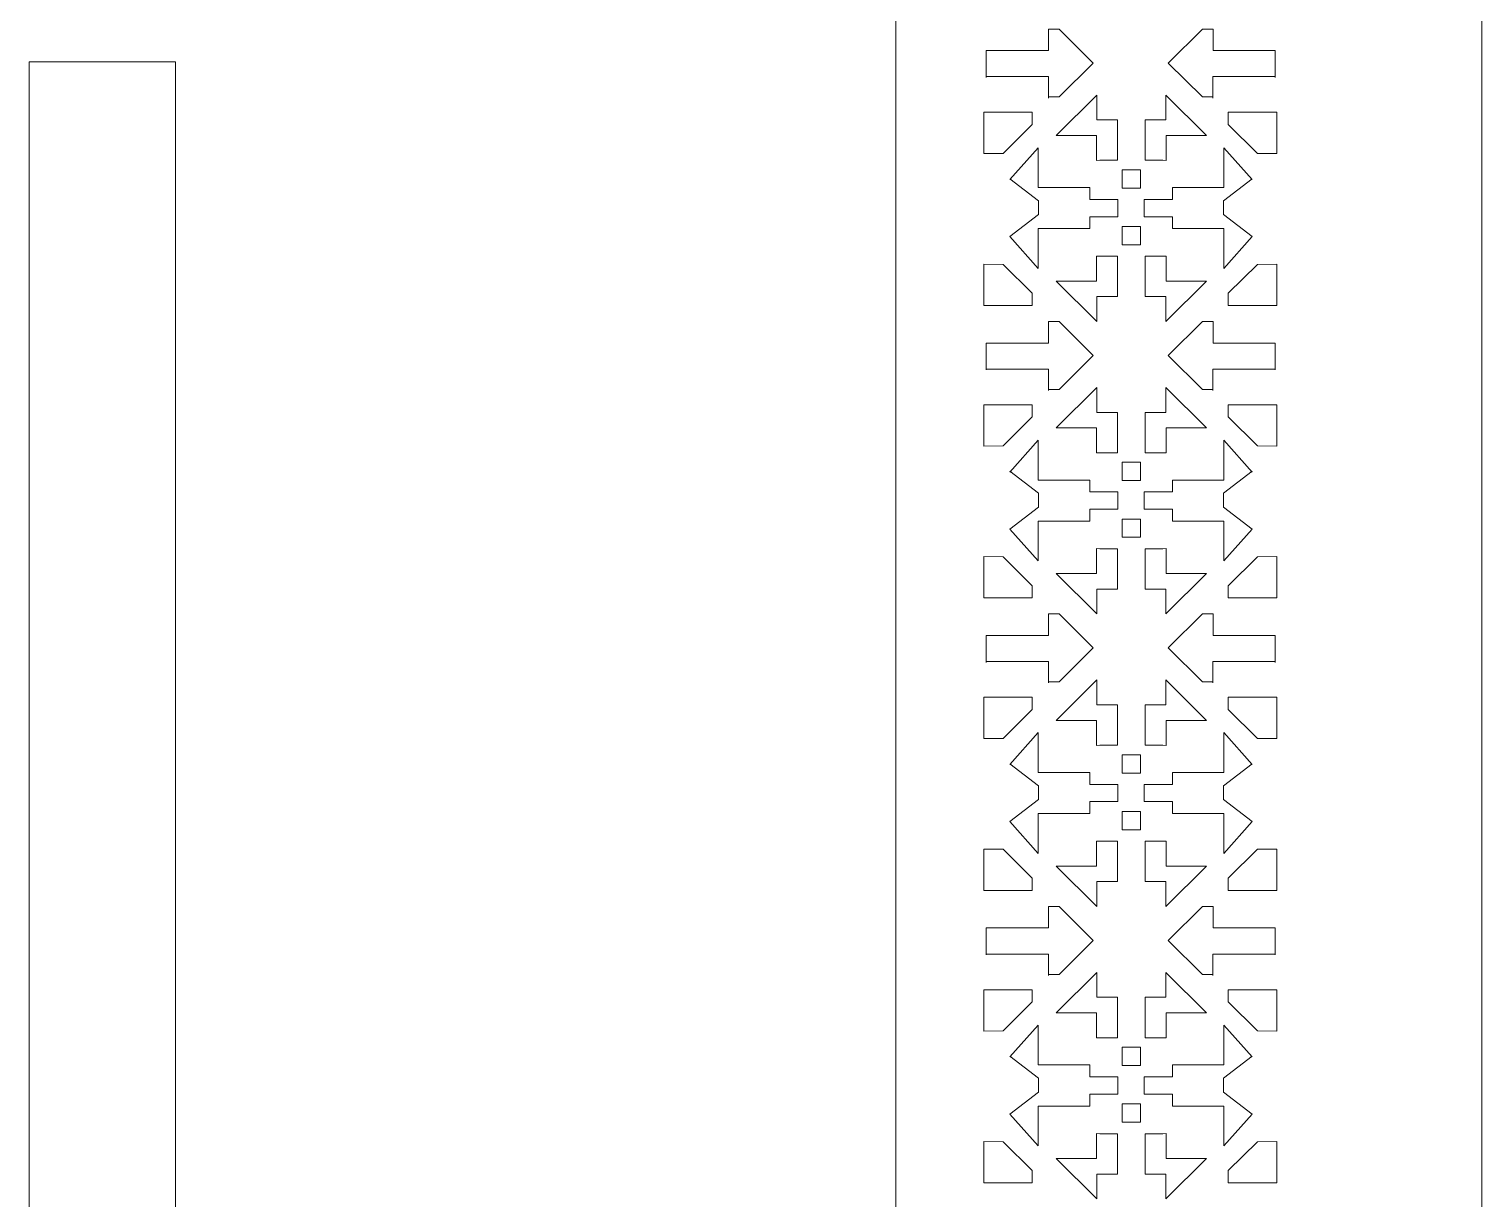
# Model space of a CAD drawing. Header units: millimetres. Extents: x -2078 to 426, y -513 to 2125.
# Drawn here: x -69.8 to 426, y 1199 to 1598.3 of the extents above; entities that cross this region are included whole.
import ezdxf

# ---------------------------------------------------------------- set-up
doc = ezdxf.new("R2010")
doc.units = ezdxf.units.MM
doc.header["$MEASUREMENT"] = 0
doc.layers.add('Katman 1', color=7, linetype='Continuous')

msp = doc.modelspace()

# ---------------------------------------------------------------- linework, layer by layer
at = {"layer": 'Katman 1', "color": 250, "lineweight": 20}
for points in [[(225.9945, -512.9141), (425.9945, -512.9141), (425.9945, 1787.0859), (225.9945, 1787.0859), (225.9945, -512.9141)], [(-69.7533, -312.9141), (-19.7533, -312.9141), (-19.7533, 1587.0859), (-69.7533, 1587.0859), (-69.7533, -312.9141)]]:
    msp.add_lwpolyline(points, close=True, dxfattribs=at)
for points, knots in [([(256.7865, 1581.7893), (256.7865, 1581.7893), (256.7865, 1590.9814), (256.7865, 1590.9814), (256.7865, 1590.9814), (278.0442, 1590.9814), (278.0442, 1590.9814), (278.0442, 1590.9814), (278.0442, 1598.3148), (278.0442, 1598.3148), (278.0442, 1598.3148), (281.6854, 1598.3148), (281.6854, 1598.3148), (281.6854, 1598.3148), (293.3478, 1586.7272), (293.3478, 1586.7272), (293.3478, 1586.7272), (281.6854, 1575.14), (281.6854, 1575.14), (281.6854, 1575.14), (278.1426, 1575.14), (278.1426, 1575.14)], [0, 0, 0, 0, 0.14285714, 0.14285714, 0.14285714, 0.28571429, 0.28571429, 0.28571429, 0.42857143, 0.42857143, 0.42857143, 0.57142857, 0.57142857, 0.57142857, 0.71428571, 0.71428571, 0.71428571, 0.85714286, 0.85714286, 0.85714286, 1, 1, 1, 1]), ([(355.4928, 1581.7893), (355.4928, 1581.7893), (355.4928, 1590.9814), (355.4928, 1590.9814), (355.4928, 1590.9814), (334.2351, 1590.9814), (334.2351, 1590.9814), (334.2351, 1590.9814), (334.2351, 1598.3148), (334.2351, 1598.3148), (334.2351, 1598.3148), (330.594, 1598.3148), (330.594, 1598.3148), (330.594, 1598.3148), (318.9316, 1586.7272), (318.9316, 1586.7272), (318.9316, 1586.7272), (330.594, 1575.14), (330.594, 1575.14), (330.594, 1575.14), (334.1367, 1575.14), (334.1367, 1575.14)], [0, 0, 0, 0, 0.14285714, 0.14285714, 0.14285714, 0.28571429, 0.28571429, 0.28571429, 0.42857143, 0.42857143, 0.42857143, 0.57142857, 0.57142857, 0.57142857, 0.71428571, 0.71428571, 0.71428571, 0.85714286, 0.85714286, 0.85714286, 1, 1, 1, 1]), ([(256.7865, 1582.0782), (256.7865, 1582.0782), (278.1426, 1582.0782), (278.1426, 1582.0782), (278.1426, 1582.0782), (278.1426, 1574.774), (278.1426, 1574.774)], [0, 0, 0, 0, 0.5, 0.5, 0.5, 1, 1, 1, 1]), ([(355.4928, 1582.0782), (355.4928, 1582.0782), (334.1367, 1582.0782), (334.1367, 1582.0782), (334.1367, 1582.0782), (334.1367, 1574.774), (334.1367, 1574.774)], [0, 0, 0, 0, 0.5, 0.5, 0.5, 1, 1, 1, 1]), ([(295.6426, 1553.5223), (295.6426, 1553.5223), (294.4691, 1553.4813), (294.4691, 1553.4813), (294.4691, 1553.4813), (294.4691, 1562.0122), (294.4691, 1562.0122), (294.4691, 1562.0122), (280.6924, 1562.0122), (280.6924, 1562.0122), (280.6924, 1562.0122), (294.5707, 1575.8011), (294.5707, 1575.8011), (294.5707, 1575.8011), (294.5707, 1567.3157), (294.5707, 1567.3157), (294.5707, 1567.3157), (301.653, 1567.3157), (301.653, 1567.3157), (301.653, 1567.3157), (301.653, 1553.5223), (301.653, 1553.5223), (301.653, 1553.5223), (295.6426, 1553.5223), (295.6426, 1553.5223)], [0, 0, 0, 0, 0.125, 0.125, 0.125, 0.25, 0.25, 0.25, 0.375, 0.375, 0.375, 0.5, 0.5, 0.5, 0.625, 0.625, 0.625, 0.75, 0.75, 0.75, 0.875, 0.875, 0.875, 1, 1, 1, 1]), ([(317.0949, 1553.5223), (317.0949, 1553.5223), (318.2684, 1553.4813), (318.2684, 1553.4813), (318.2684, 1553.4813), (318.2684, 1562.0122), (318.2684, 1562.0122), (318.2684, 1562.0122), (332.0451, 1562.0122), (332.0451, 1562.0122), (332.0451, 1562.0122), (318.1668, 1575.8011), (318.1668, 1575.8011), (318.1668, 1575.8011), (318.1668, 1567.3157), (318.1668, 1567.3157), (318.1668, 1567.3157), (311.0845, 1567.3157), (311.0845, 1567.3157), (311.0845, 1567.3157), (311.0845, 1553.5223), (311.0845, 1553.5223), (311.0845, 1553.5223), (317.0949, 1553.5223), (317.0949, 1553.5223)], [0, 0, 0, 0, 0.125, 0.125, 0.125, 0.25, 0.25, 0.25, 0.375, 0.375, 0.375, 0.5, 0.5, 0.5, 0.625, 0.625, 0.625, 0.75, 0.75, 0.75, 0.875, 0.875, 0.875, 1, 1, 1, 1]), ([(262.6041, 1555.8763), (262.6041, 1555.8763), (255.9945, 1555.8024), (255.9945, 1555.8024), (255.9945, 1555.8024), (255.9945, 1569.9199), (255.9945, 1569.9199), (255.9945, 1569.9199), (272.5301, 1569.9199), (272.5301, 1569.9199), (272.5301, 1569.9199), (272.5301, 1565.7387), (272.5301, 1565.7387), (272.5301, 1565.7387), (262.6041, 1555.8763), (262.6041, 1555.8763)], [0, 0, 0, 0, 0.2, 0.2, 0.2, 0.4, 0.4, 0.4, 0.6, 0.6, 0.6, 0.8, 0.8, 0.8, 1, 1, 1, 1]), ([(349.3849, 1555.8763), (349.3849, 1555.8763), (355.9945, 1555.8024), (355.9945, 1555.8024), (355.9945, 1555.8024), (355.9945, 1569.9199), (355.9945, 1569.9199), (355.9945, 1569.9199), (339.4589, 1569.9199), (339.4589, 1569.9199), (339.4589, 1569.9199), (339.4589, 1565.7387), (339.4589, 1565.7387), (339.4589, 1565.7387), (349.3849, 1555.8763), (349.3849, 1555.8763)], [0, 0, 0, 0, 0.2, 0.2, 0.2, 0.4, 0.4, 0.4, 0.6, 0.6, 0.6, 0.8, 0.8, 0.8, 1, 1, 1, 1]), ([(301.7473, 1534.2717), (301.7473, 1534.2717), (301.7473, 1540.1629), (301.7473, 1540.1629), (301.7473, 1540.1629), (292.158, 1540.1629), (292.158, 1540.1629), (292.158, 1540.1629), (292.158, 1544.2211), (292.158, 1544.2211), (292.158, 1544.2211), (274.5419, 1544.2211), (274.5419, 1544.2211), (274.5419, 1544.2211), (274.5419, 1557.8229), (274.5419, 1557.8229), (274.5419, 1557.8229), (264.9548, 1546.955), (264.9548, 1546.955)], [0, 0, 0, 0, 0.16666667, 0.16666667, 0.16666667, 0.33333333, 0.33333333, 0.33333333, 0.5, 0.5, 0.5, 0.66666667, 0.66666667, 0.66666667, 0.83333333, 0.83333333, 0.83333333, 1, 1, 1, 1]), ([(310.7697, 1534.2717), (310.7697, 1534.2717), (310.7697, 1540.1629), (310.7697, 1540.1629), (310.7697, 1540.1629), (320.3591, 1540.1629), (320.3591, 1540.1629), (320.3591, 1540.1629), (320.3591, 1544.2211), (320.3591, 1544.2211), (320.3591, 1544.2211), (337.9752, 1544.2211), (337.9752, 1544.2211), (337.9752, 1544.2211), (337.9752, 1557.8229), (337.9752, 1557.8229), (337.9752, 1557.8229), (347.5623, 1546.955), (347.5623, 1546.955)], [0, 0, 0, 0, 0.16666667, 0.16666667, 0.16666667, 0.33333333, 0.33333333, 0.33333333, 0.5, 0.5, 0.5, 0.66666667, 0.66666667, 0.66666667, 0.83333333, 0.83333333, 0.83333333, 1, 1, 1, 1]), ([(303.2461, 1544.0489), (303.2461, 1544.0489), (309.5345, 1544.0489), (309.5345, 1544.0489), (309.5345, 1544.0489), (309.5345, 1550.297), (309.5345, 1550.297), (309.5345, 1550.297), (303.2461, 1550.297), (303.2461, 1550.297), (303.2461, 1550.297), (303.2461, 1544.0489), (303.2461, 1544.0489)], [0, 0, 0, 0, 0.25, 0.25, 0.25, 0.5, 0.5, 0.5, 0.75, 0.75, 0.75, 1, 1, 1, 1]), ([(264.9548, 1527.4795), (264.9548, 1527.4795), (274.6661, 1534.9775), (274.6661, 1534.9775), (274.6661, 1534.9775), (274.6661, 1539.7082), (274.6661, 1539.7082)], [0, 0, 0, 0, 0.5, 0.5, 0.5, 1, 1, 1, 1]), ([(347.5623, 1527.4795), (347.5623, 1527.4795), (337.8509, 1534.9775), (337.8509, 1534.9775), (337.8509, 1534.9775), (337.8509, 1539.7082), (337.8509, 1539.7082)], [0, 0, 0, 0, 0.5, 0.5, 0.5, 1, 1, 1, 1]), ([(264.9548, 1527.4795), (264.9548, 1527.4795), (274.5419, 1516.6121), (274.5419, 1516.6121), (274.5419, 1516.6121), (274.5419, 1530.214), (274.5419, 1530.214), (274.5419, 1530.214), (292.158, 1530.214), (292.158, 1530.214), (292.158, 1530.214), (292.158, 1534.2717), (292.158, 1534.2717), (292.158, 1534.2717), (301.7473, 1534.2717), (301.7473, 1534.2717)], [0, 0, 0, 0, 0.2, 0.2, 0.2, 0.4, 0.4, 0.4, 0.6, 0.6, 0.6, 0.8, 0.8, 0.8, 1, 1, 1, 1]), ([(347.5623, 1527.4795), (347.5623, 1527.4795), (337.9752, 1516.6121), (337.9752, 1516.6121), (337.9752, 1516.6121), (337.9752, 1530.214), (337.9752, 1530.214), (337.9752, 1530.214), (320.3591, 1530.214), (320.3591, 1530.214), (320.3591, 1530.214), (320.3591, 1534.2717), (320.3591, 1534.2717), (320.3591, 1534.2717), (310.7697, 1534.2717), (310.7697, 1534.2717)], [0, 0, 0, 0, 0.2, 0.2, 0.2, 0.4, 0.4, 0.4, 0.6, 0.6, 0.6, 0.8, 0.8, 0.8, 1, 1, 1, 1]), ([(303.2461, 1524.6685), (303.2461, 1524.6685), (309.5345, 1524.6685), (309.5345, 1524.6685), (309.5345, 1524.6685), (309.5345, 1530.9166), (309.5345, 1530.9166), (309.5345, 1530.9166), (303.2461, 1530.9166), (303.2461, 1530.9166), (303.2461, 1530.9166), (303.2461, 1524.6685), (303.2461, 1524.6685)], [0, 0, 0, 0, 0.25, 0.25, 0.25, 0.5, 0.5, 0.5, 0.75, 0.75, 0.75, 1, 1, 1, 1]), ([(262.6041, 1518.0143), (262.6041, 1518.0143), (255.9945, 1518.0882), (255.9945, 1518.0882), (255.9945, 1518.0882), (255.9945, 1503.9707), (255.9945, 1503.9707), (255.9945, 1503.9707), (272.5301, 1503.9707), (272.5301, 1503.9707), (272.5301, 1503.9707), (272.5301, 1508.1519), (272.5301, 1508.1519), (272.5301, 1508.1519), (262.6041, 1518.0143), (262.6041, 1518.0143)], [0, 0, 0, 0, 0.2, 0.2, 0.2, 0.4, 0.4, 0.4, 0.6, 0.6, 0.6, 0.8, 0.8, 0.8, 1, 1, 1, 1]), ([(295.6426, 1520.774), (295.6426, 1520.774), (294.4691, 1520.815), (294.4691, 1520.815), (294.4691, 1520.815), (294.4691, 1512.284), (294.4691, 1512.284), (294.4691, 1512.284), (280.6924, 1512.284), (280.6924, 1512.284), (280.6924, 1512.284), (294.5707, 1498.4951), (294.5707, 1498.4951), (294.5707, 1498.4951), (294.5707, 1506.9805), (294.5707, 1506.9805), (294.5707, 1506.9805), (301.653, 1506.9805), (301.653, 1506.9805), (301.653, 1506.9805), (301.653, 1520.774), (301.653, 1520.774), (301.653, 1520.774), (295.6426, 1520.774), (295.6426, 1520.774)], [0, 0, 0, 0, 0.125, 0.125, 0.125, 0.25, 0.25, 0.25, 0.375, 0.375, 0.375, 0.5, 0.5, 0.5, 0.625, 0.625, 0.625, 0.75, 0.75, 0.75, 0.875, 0.875, 0.875, 1, 1, 1, 1]), ([(317.0949, 1520.774), (317.0949, 1520.774), (318.2684, 1520.815), (318.2684, 1520.815), (318.2684, 1520.815), (318.2684, 1512.284), (318.2684, 1512.284), (318.2684, 1512.284), (332.0451, 1512.284), (332.0451, 1512.284), (332.0451, 1512.284), (318.1668, 1498.4951), (318.1668, 1498.4951), (318.1668, 1498.4951), (318.1668, 1506.9805), (318.1668, 1506.9805), (318.1668, 1506.9805), (311.0845, 1506.9805), (311.0845, 1506.9805), (311.0845, 1506.9805), (311.0845, 1520.774), (311.0845, 1520.774), (311.0845, 1520.774), (317.0949, 1520.774), (317.0949, 1520.774)], [0, 0, 0, 0, 0.125, 0.125, 0.125, 0.25, 0.25, 0.25, 0.375, 0.375, 0.375, 0.5, 0.5, 0.5, 0.625, 0.625, 0.625, 0.75, 0.75, 0.75, 0.875, 0.875, 0.875, 1, 1, 1, 1]), ([(349.3849, 1518.0143), (349.3849, 1518.0143), (355.9945, 1518.0882), (355.9945, 1518.0882), (355.9945, 1518.0882), (355.9945, 1503.9707), (355.9945, 1503.9707), (355.9945, 1503.9707), (339.4589, 1503.9707), (339.4589, 1503.9707), (339.4589, 1503.9707), (339.4589, 1508.1519), (339.4589, 1508.1519), (339.4589, 1508.1519), (349.3849, 1518.0143), (349.3849, 1518.0143)], [0, 0, 0, 0, 0.2, 0.2, 0.2, 0.4, 0.4, 0.4, 0.6, 0.6, 0.6, 0.8, 0.8, 0.8, 1, 1, 1, 1]), ([(256.7865, 1481.9695), (256.7865, 1481.9695), (256.7865, 1491.1616), (256.7865, 1491.1616), (256.7865, 1491.1616), (278.0442, 1491.1616), (278.0442, 1491.1616), (278.0442, 1491.1616), (278.0442, 1498.495), (278.0442, 1498.495), (278.0442, 1498.495), (281.6854, 1498.495), (281.6854, 1498.495), (281.6854, 1498.495), (293.3478, 1486.9074), (293.3478, 1486.9074), (293.3478, 1486.9074), (281.6854, 1475.3202), (281.6854, 1475.3202), (281.6854, 1475.3202), (278.1426, 1475.3202), (278.1426, 1475.3202)], [0, 0, 0, 0, 0.14285714, 0.14285714, 0.14285714, 0.28571429, 0.28571429, 0.28571429, 0.42857143, 0.42857143, 0.42857143, 0.57142857, 0.57142857, 0.57142857, 0.71428571, 0.71428571, 0.71428571, 0.85714286, 0.85714286, 0.85714286, 1, 1, 1, 1]), ([(355.4928, 1481.9695), (355.4928, 1481.9695), (355.4928, 1491.1616), (355.4928, 1491.1616), (355.4928, 1491.1616), (334.2351, 1491.1616), (334.2351, 1491.1616), (334.2351, 1491.1616), (334.2351, 1498.495), (334.2351, 1498.495), (334.2351, 1498.495), (330.594, 1498.495), (330.594, 1498.495), (330.594, 1498.495), (318.9316, 1486.9074), (318.9316, 1486.9074), (318.9316, 1486.9074), (330.594, 1475.3202), (330.594, 1475.3202), (330.594, 1475.3202), (334.1367, 1475.3202), (334.1367, 1475.3202)], [0, 0, 0, 0, 0.14285714, 0.14285714, 0.14285714, 0.28571429, 0.28571429, 0.28571429, 0.42857143, 0.42857143, 0.42857143, 0.57142857, 0.57142857, 0.57142857, 0.71428571, 0.71428571, 0.71428571, 0.85714286, 0.85714286, 0.85714286, 1, 1, 1, 1]), ([(256.7865, 1482.2584), (256.7865, 1482.2584), (278.1426, 1482.2584), (278.1426, 1482.2584), (278.1426, 1482.2584), (278.1426, 1474.9542), (278.1426, 1474.9542)], [0, 0, 0, 0, 0.5, 0.5, 0.5, 1, 1, 1, 1]), ([(355.4928, 1482.2584), (355.4928, 1482.2584), (334.1367, 1482.2584), (334.1367, 1482.2584), (334.1367, 1482.2584), (334.1367, 1474.9542), (334.1367, 1474.9542)], [0, 0, 0, 0, 0.5, 0.5, 0.5, 1, 1, 1, 1]), ([(295.6426, 1453.7025), (295.6426, 1453.7025), (294.4691, 1453.6615), (294.4691, 1453.6615), (294.4691, 1453.6615), (294.4691, 1462.1925), (294.4691, 1462.1925), (294.4691, 1462.1925), (280.6924, 1462.1925), (280.6924, 1462.1925), (280.6924, 1462.1925), (294.5707, 1475.9814), (294.5707, 1475.9814), (294.5707, 1475.9814), (294.5707, 1467.4959), (294.5707, 1467.4959), (294.5707, 1467.4959), (301.653, 1467.4959), (301.653, 1467.4959), (301.653, 1467.4959), (301.653, 1453.7025), (301.653, 1453.7025), (301.653, 1453.7025), (295.6426, 1453.7025), (295.6426, 1453.7025)], [0, 0, 0, 0, 0.125, 0.125, 0.125, 0.25, 0.25, 0.25, 0.375, 0.375, 0.375, 0.5, 0.5, 0.5, 0.625, 0.625, 0.625, 0.75, 0.75, 0.75, 0.875, 0.875, 0.875, 1, 1, 1, 1]), ([(317.0949, 1453.7025), (317.0949, 1453.7025), (318.2684, 1453.6615), (318.2684, 1453.6615), (318.2684, 1453.6615), (318.2684, 1462.1925), (318.2684, 1462.1925), (318.2684, 1462.1925), (332.0451, 1462.1925), (332.0451, 1462.1925), (332.0451, 1462.1925), (318.1668, 1475.9814), (318.1668, 1475.9814), (318.1668, 1475.9814), (318.1668, 1467.4959), (318.1668, 1467.4959), (318.1668, 1467.4959), (311.0845, 1467.4959), (311.0845, 1467.4959), (311.0845, 1467.4959), (311.0845, 1453.7025), (311.0845, 1453.7025), (311.0845, 1453.7025), (317.0949, 1453.7025), (317.0949, 1453.7025)], [0, 0, 0, 0, 0.125, 0.125, 0.125, 0.25, 0.25, 0.25, 0.375, 0.375, 0.375, 0.5, 0.5, 0.5, 0.625, 0.625, 0.625, 0.75, 0.75, 0.75, 0.875, 0.875, 0.875, 1, 1, 1, 1]), ([(262.6041, 1456.0566), (262.6041, 1456.0566), (255.9945, 1455.9826), (255.9945, 1455.9826), (255.9945, 1455.9826), (255.9945, 1470.1001), (255.9945, 1470.1001), (255.9945, 1470.1001), (272.5301, 1470.1001), (272.5301, 1470.1001), (272.5301, 1470.1001), (272.5301, 1465.9189), (272.5301, 1465.9189), (272.5301, 1465.9189), (262.6041, 1456.0566), (262.6041, 1456.0566)], [0, 0, 0, 0, 0.2, 0.2, 0.2, 0.4, 0.4, 0.4, 0.6, 0.6, 0.6, 0.8, 0.8, 0.8, 1, 1, 1, 1]), ([(349.3849, 1456.0566), (349.3849, 1456.0566), (355.9945, 1455.9826), (355.9945, 1455.9826), (355.9945, 1455.9826), (355.9945, 1470.1001), (355.9945, 1470.1001), (355.9945, 1470.1001), (339.4589, 1470.1001), (339.4589, 1470.1001), (339.4589, 1470.1001), (339.4589, 1465.9189), (339.4589, 1465.9189), (339.4589, 1465.9189), (349.3849, 1456.0566), (349.3849, 1456.0566)], [0, 0, 0, 0, 0.2, 0.2, 0.2, 0.4, 0.4, 0.4, 0.6, 0.6, 0.6, 0.8, 0.8, 0.8, 1, 1, 1, 1]), ([(301.7473, 1434.452), (301.7473, 1434.452), (301.7473, 1440.3431), (301.7473, 1440.3431), (301.7473, 1440.3431), (292.158, 1440.3431), (292.158, 1440.3431), (292.158, 1440.3431), (292.158, 1444.4013), (292.158, 1444.4013), (292.158, 1444.4013), (274.5419, 1444.4013), (274.5419, 1444.4013), (274.5419, 1444.4013), (274.5419, 1458.0031), (274.5419, 1458.0031), (274.5419, 1458.0031), (264.9548, 1447.1353), (264.9548, 1447.1353)], [0, 0, 0, 0, 0.16666667, 0.16666667, 0.16666667, 0.33333333, 0.33333333, 0.33333333, 0.5, 0.5, 0.5, 0.66666667, 0.66666667, 0.66666667, 0.83333333, 0.83333333, 0.83333333, 1, 1, 1, 1]), ([(310.7697, 1434.452), (310.7697, 1434.452), (310.7697, 1440.3431), (310.7697, 1440.3431), (310.7697, 1440.3431), (320.3591, 1440.3431), (320.3591, 1440.3431), (320.3591, 1440.3431), (320.3591, 1444.4013), (320.3591, 1444.4013), (320.3591, 1444.4013), (337.9752, 1444.4013), (337.9752, 1444.4013), (337.9752, 1444.4013), (337.9752, 1458.0031), (337.9752, 1458.0031), (337.9752, 1458.0031), (347.5623, 1447.1353), (347.5623, 1447.1353)], [0, 0, 0, 0, 0.16666667, 0.16666667, 0.16666667, 0.33333333, 0.33333333, 0.33333333, 0.5, 0.5, 0.5, 0.66666667, 0.66666667, 0.66666667, 0.83333333, 0.83333333, 0.83333333, 1, 1, 1, 1]), ([(303.2461, 1444.2291), (303.2461, 1444.2291), (309.5345, 1444.2291), (309.5345, 1444.2291), (309.5345, 1444.2291), (309.5345, 1450.4772), (309.5345, 1450.4772), (309.5345, 1450.4772), (303.2461, 1450.4772), (303.2461, 1450.4772), (303.2461, 1450.4772), (303.2461, 1444.2291), (303.2461, 1444.2291)], [0, 0, 0, 0, 0.25, 0.25, 0.25, 0.5, 0.5, 0.5, 0.75, 0.75, 0.75, 1, 1, 1, 1]), ([(264.9548, 1427.6598), (264.9548, 1427.6598), (274.6661, 1435.1577), (274.6661, 1435.1577), (274.6661, 1435.1577), (274.6661, 1439.8884), (274.6661, 1439.8884)], [0, 0, 0, 0, 0.5, 0.5, 0.5, 1, 1, 1, 1]), ([(347.5623, 1427.6598), (347.5623, 1427.6598), (337.8509, 1435.1577), (337.8509, 1435.1577), (337.8509, 1435.1577), (337.8509, 1439.8884), (337.8509, 1439.8884)], [0, 0, 0, 0, 0.5, 0.5, 0.5, 1, 1, 1, 1]), ([(264.9548, 1427.6598), (264.9548, 1427.6598), (274.5419, 1416.7923), (274.5419, 1416.7923), (274.5419, 1416.7923), (274.5419, 1430.3942), (274.5419, 1430.3942), (274.5419, 1430.3942), (292.158, 1430.3942), (292.158, 1430.3942), (292.158, 1430.3942), (292.158, 1434.452), (292.158, 1434.452), (292.158, 1434.452), (301.7473, 1434.452), (301.7473, 1434.452)], [0, 0, 0, 0, 0.2, 0.2, 0.2, 0.4, 0.4, 0.4, 0.6, 0.6, 0.6, 0.8, 0.8, 0.8, 1, 1, 1, 1]), ([(347.5623, 1427.6598), (347.5623, 1427.6598), (337.9752, 1416.7923), (337.9752, 1416.7923), (337.9752, 1416.7923), (337.9752, 1430.3942), (337.9752, 1430.3942), (337.9752, 1430.3942), (320.3591, 1430.3942), (320.3591, 1430.3942), (320.3591, 1430.3942), (320.3591, 1434.452), (320.3591, 1434.452), (320.3591, 1434.452), (310.7697, 1434.452), (310.7697, 1434.452)], [0, 0, 0, 0, 0.2, 0.2, 0.2, 0.4, 0.4, 0.4, 0.6, 0.6, 0.6, 0.8, 0.8, 0.8, 1, 1, 1, 1]), ([(303.2461, 1424.8488), (303.2461, 1424.8488), (309.5345, 1424.8488), (309.5345, 1424.8488), (309.5345, 1424.8488), (309.5345, 1431.0969), (309.5345, 1431.0969), (309.5345, 1431.0969), (303.2461, 1431.0969), (303.2461, 1431.0969), (303.2461, 1431.0969), (303.2461, 1424.8488), (303.2461, 1424.8488)], [0, 0, 0, 0, 0.25, 0.25, 0.25, 0.5, 0.5, 0.5, 0.75, 0.75, 0.75, 1, 1, 1, 1]), ([(262.6041, 1418.1945), (262.6041, 1418.1945), (255.9945, 1418.2684), (255.9945, 1418.2684), (255.9945, 1418.2684), (255.9945, 1404.1509), (255.9945, 1404.1509), (255.9945, 1404.1509), (272.5301, 1404.1509), (272.5301, 1404.1509), (272.5301, 1404.1509), (272.5301, 1408.3321), (272.5301, 1408.3321), (272.5301, 1408.3321), (262.6041, 1418.1945), (262.6041, 1418.1945)], [0, 0, 0, 0, 0.2, 0.2, 0.2, 0.4, 0.4, 0.4, 0.6, 0.6, 0.6, 0.8, 0.8, 0.8, 1, 1, 1, 1]), ([(295.6426, 1420.9542), (295.6426, 1420.9542), (294.4691, 1420.9952), (294.4691, 1420.9952), (294.4691, 1420.9952), (294.4691, 1412.4642), (294.4691, 1412.4642), (294.4691, 1412.4642), (280.6924, 1412.4642), (280.6924, 1412.4642), (280.6924, 1412.4642), (294.5707, 1398.6753), (294.5707, 1398.6753), (294.5707, 1398.6753), (294.5707, 1407.1608), (294.5707, 1407.1608), (294.5707, 1407.1608), (301.653, 1407.1608), (301.653, 1407.1608), (301.653, 1407.1608), (301.653, 1420.9542), (301.653, 1420.9542), (301.653, 1420.9542), (295.6426, 1420.9542), (295.6426, 1420.9542)], [0, 0, 0, 0, 0.125, 0.125, 0.125, 0.25, 0.25, 0.25, 0.375, 0.375, 0.375, 0.5, 0.5, 0.5, 0.625, 0.625, 0.625, 0.75, 0.75, 0.75, 0.875, 0.875, 0.875, 1, 1, 1, 1]), ([(317.0949, 1420.9542), (317.0949, 1420.9542), (318.2684, 1420.9952), (318.2684, 1420.9952), (318.2684, 1420.9952), (318.2684, 1412.4642), (318.2684, 1412.4642), (318.2684, 1412.4642), (332.0451, 1412.4642), (332.0451, 1412.4642), (332.0451, 1412.4642), (318.1668, 1398.6753), (318.1668, 1398.6753), (318.1668, 1398.6753), (318.1668, 1407.1608), (318.1668, 1407.1608), (318.1668, 1407.1608), (311.0845, 1407.1608), (311.0845, 1407.1608), (311.0845, 1407.1608), (311.0845, 1420.9542), (311.0845, 1420.9542), (311.0845, 1420.9542), (317.0949, 1420.9542), (317.0949, 1420.9542)], [0, 0, 0, 0, 0.125, 0.125, 0.125, 0.25, 0.25, 0.25, 0.375, 0.375, 0.375, 0.5, 0.5, 0.5, 0.625, 0.625, 0.625, 0.75, 0.75, 0.75, 0.875, 0.875, 0.875, 1, 1, 1, 1]), ([(349.3849, 1418.1945), (349.3849, 1418.1945), (355.9945, 1418.2684), (355.9945, 1418.2684), (355.9945, 1418.2684), (355.9945, 1404.1509), (355.9945, 1404.1509), (355.9945, 1404.1509), (339.4589, 1404.1509), (339.4589, 1404.1509), (339.4589, 1404.1509), (339.4589, 1408.3321), (339.4589, 1408.3321), (339.4589, 1408.3321), (349.3849, 1418.1945), (349.3849, 1418.1945)], [0, 0, 0, 0, 0.2, 0.2, 0.2, 0.4, 0.4, 0.4, 0.6, 0.6, 0.6, 0.8, 0.8, 0.8, 1, 1, 1, 1]), ([(256.7865, 1382.1497), (256.7865, 1382.1497), (256.7865, 1391.3418), (256.7865, 1391.3418), (256.7865, 1391.3418), (278.0442, 1391.3418), (278.0442, 1391.3418), (278.0442, 1391.3418), (278.0442, 1398.6753), (278.0442, 1398.6753), (278.0442, 1398.6753), (281.6854, 1398.6753), (281.6854, 1398.6753), (281.6854, 1398.6753), (293.3478, 1387.0876), (293.3478, 1387.0876), (293.3478, 1387.0876), (281.6854, 1375.5004), (281.6854, 1375.5004), (281.6854, 1375.5004), (278.1426, 1375.5004), (278.1426, 1375.5004)], [0, 0, 0, 0, 0.14285714, 0.14285714, 0.14285714, 0.28571429, 0.28571429, 0.28571429, 0.42857143, 0.42857143, 0.42857143, 0.57142857, 0.57142857, 0.57142857, 0.71428571, 0.71428571, 0.71428571, 0.85714286, 0.85714286, 0.85714286, 1, 1, 1, 1]), ([(355.4928, 1382.1497), (355.4928, 1382.1497), (355.4928, 1391.3418), (355.4928, 1391.3418), (355.4928, 1391.3418), (334.2351, 1391.3418), (334.2351, 1391.3418), (334.2351, 1391.3418), (334.2351, 1398.6753), (334.2351, 1398.6753), (334.2351, 1398.6753), (330.594, 1398.6753), (330.594, 1398.6753), (330.594, 1398.6753), (318.9316, 1387.0876), (318.9316, 1387.0876), (318.9316, 1387.0876), (330.594, 1375.5004), (330.594, 1375.5004), (330.594, 1375.5004), (334.1367, 1375.5004), (334.1367, 1375.5004)], [0, 0, 0, 0, 0.14285714, 0.14285714, 0.14285714, 0.28571429, 0.28571429, 0.28571429, 0.42857143, 0.42857143, 0.42857143, 0.57142857, 0.57142857, 0.57142857, 0.71428571, 0.71428571, 0.71428571, 0.85714286, 0.85714286, 0.85714286, 1, 1, 1, 1]), ([(256.7865, 1382.4386), (256.7865, 1382.4386), (278.1426, 1382.4386), (278.1426, 1382.4386), (278.1426, 1382.4386), (278.1426, 1375.1345), (278.1426, 1375.1345)], [0, 0, 0, 0, 0.5, 0.5, 0.5, 1, 1, 1, 1]), ([(355.4928, 1382.4386), (355.4928, 1382.4386), (334.1367, 1382.4386), (334.1367, 1382.4386), (334.1367, 1382.4386), (334.1367, 1375.1345), (334.1367, 1375.1345)], [0, 0, 0, 0, 0.5, 0.5, 0.5, 1, 1, 1, 1]), ([(295.6426, 1353.8827), (295.6426, 1353.8827), (294.4691, 1353.8418), (294.4691, 1353.8418), (294.4691, 1353.8418), (294.4691, 1362.3727), (294.4691, 1362.3727), (294.4691, 1362.3727), (280.6924, 1362.3727), (280.6924, 1362.3727), (280.6924, 1362.3727), (294.5707, 1376.1616), (294.5707, 1376.1616), (294.5707, 1376.1616), (294.5707, 1367.6761), (294.5707, 1367.6761), (294.5707, 1367.6761), (301.653, 1367.6761), (301.653, 1367.6761), (301.653, 1367.6761), (301.653, 1353.8827), (301.653, 1353.8827), (301.653, 1353.8827), (295.6426, 1353.8827), (295.6426, 1353.8827)], [0, 0, 0, 0, 0.125, 0.125, 0.125, 0.25, 0.25, 0.25, 0.375, 0.375, 0.375, 0.5, 0.5, 0.5, 0.625, 0.625, 0.625, 0.75, 0.75, 0.75, 0.875, 0.875, 0.875, 1, 1, 1, 1]), ([(317.0949, 1353.8827), (317.0949, 1353.8827), (318.2684, 1353.8418), (318.2684, 1353.8418), (318.2684, 1353.8418), (318.2684, 1362.3727), (318.2684, 1362.3727), (318.2684, 1362.3727), (332.0451, 1362.3727), (332.0451, 1362.3727), (332.0451, 1362.3727), (318.1668, 1376.1616), (318.1668, 1376.1616), (318.1668, 1376.1616), (318.1668, 1367.6761), (318.1668, 1367.6761), (318.1668, 1367.6761), (311.0845, 1367.6761), (311.0845, 1367.6761), (311.0845, 1367.6761), (311.0845, 1353.8827), (311.0845, 1353.8827), (311.0845, 1353.8827), (317.0949, 1353.8827), (317.0949, 1353.8827)], [0, 0, 0, 0, 0.125, 0.125, 0.125, 0.25, 0.25, 0.25, 0.375, 0.375, 0.375, 0.5, 0.5, 0.5, 0.625, 0.625, 0.625, 0.75, 0.75, 0.75, 0.875, 0.875, 0.875, 1, 1, 1, 1]), ([(262.6041, 1356.2368), (262.6041, 1356.2368), (255.9945, 1356.1628), (255.9945, 1356.1628), (255.9945, 1356.1628), (255.9945, 1370.2803), (255.9945, 1370.2803), (255.9945, 1370.2803), (272.5301, 1370.2803), (272.5301, 1370.2803), (272.5301, 1370.2803), (272.5301, 1366.0991), (272.5301, 1366.0991), (272.5301, 1366.0991), (262.6041, 1356.2368), (262.6041, 1356.2368)], [0, 0, 0, 0, 0.2, 0.2, 0.2, 0.4, 0.4, 0.4, 0.6, 0.6, 0.6, 0.8, 0.8, 0.8, 1, 1, 1, 1]), ([(349.3849, 1356.2368), (349.3849, 1356.2368), (355.9945, 1356.1628), (355.9945, 1356.1628), (355.9945, 1356.1628), (355.9945, 1370.2803), (355.9945, 1370.2803), (355.9945, 1370.2803), (339.4589, 1370.2803), (339.4589, 1370.2803), (339.4589, 1370.2803), (339.4589, 1366.0991), (339.4589, 1366.0991), (339.4589, 1366.0991), (349.3849, 1356.2368), (349.3849, 1356.2368)], [0, 0, 0, 0, 0.2, 0.2, 0.2, 0.4, 0.4, 0.4, 0.6, 0.6, 0.6, 0.8, 0.8, 0.8, 1, 1, 1, 1]), ([(301.7473, 1334.6322), (301.7473, 1334.6322), (301.7473, 1340.5234), (301.7473, 1340.5234), (301.7473, 1340.5234), (292.158, 1340.5234), (292.158, 1340.5234), (292.158, 1340.5234), (292.158, 1344.5815), (292.158, 1344.5815), (292.158, 1344.5815), (274.5419, 1344.5815), (274.5419, 1344.5815), (274.5419, 1344.5815), (274.5419, 1358.1833), (274.5419, 1358.1833), (274.5419, 1358.1833), (264.9548, 1347.3155), (264.9548, 1347.3155)], [0, 0, 0, 0, 0.16666667, 0.16666667, 0.16666667, 0.33333333, 0.33333333, 0.33333333, 0.5, 0.5, 0.5, 0.66666667, 0.66666667, 0.66666667, 0.83333333, 0.83333333, 0.83333333, 1, 1, 1, 1]), ([(310.7697, 1334.6322), (310.7697, 1334.6322), (310.7697, 1340.5234), (310.7697, 1340.5234), (310.7697, 1340.5234), (320.3591, 1340.5234), (320.3591, 1340.5234), (320.3591, 1340.5234), (320.3591, 1344.5815), (320.3591, 1344.5815), (320.3591, 1344.5815), (337.9752, 1344.5815), (337.9752, 1344.5815), (337.9752, 1344.5815), (337.9752, 1358.1833), (337.9752, 1358.1833), (337.9752, 1358.1833), (347.5623, 1347.3155), (347.5623, 1347.3155)], [0, 0, 0, 0, 0.16666667, 0.16666667, 0.16666667, 0.33333333, 0.33333333, 0.33333333, 0.5, 0.5, 0.5, 0.66666667, 0.66666667, 0.66666667, 0.83333333, 0.83333333, 0.83333333, 1, 1, 1, 1]), ([(303.2461, 1344.4094), (303.2461, 1344.4094), (309.5345, 1344.4094), (309.5345, 1344.4094), (309.5345, 1344.4094), (309.5345, 1350.6575), (309.5345, 1350.6575), (309.5345, 1350.6575), (303.2461, 1350.6575), (303.2461, 1350.6575), (303.2461, 1350.6575), (303.2461, 1344.4094), (303.2461, 1344.4094)], [0, 0, 0, 0, 0.25, 0.25, 0.25, 0.5, 0.5, 0.5, 0.75, 0.75, 0.75, 1, 1, 1, 1]), ([(264.9548, 1327.84), (264.9548, 1327.84), (274.6661, 1335.3379), (274.6661, 1335.3379), (274.6661, 1335.3379), (274.6661, 1340.0686), (274.6661, 1340.0686)], [0, 0, 0, 0, 0.5, 0.5, 0.5, 1, 1, 1, 1]), ([(347.5623, 1327.84), (347.5623, 1327.84), (337.8509, 1335.3379), (337.8509, 1335.3379), (337.8509, 1335.3379), (337.8509, 1340.0686), (337.8509, 1340.0686)], [0, 0, 0, 0, 0.5, 0.5, 0.5, 1, 1, 1, 1]), ([(264.9548, 1327.84), (264.9548, 1327.84), (274.5419, 1316.9726), (274.5419, 1316.9726), (274.5419, 1316.9726), (274.5419, 1330.5745), (274.5419, 1330.5745), (274.5419, 1330.5745), (292.158, 1330.5745), (292.158, 1330.5745), (292.158, 1330.5745), (292.158, 1334.6322), (292.158, 1334.6322), (292.158, 1334.6322), (301.7473, 1334.6322), (301.7473, 1334.6322)], [0, 0, 0, 0, 0.2, 0.2, 0.2, 0.4, 0.4, 0.4, 0.6, 0.6, 0.6, 0.8, 0.8, 0.8, 1, 1, 1, 1]), ([(347.5623, 1327.84), (347.5623, 1327.84), (337.9752, 1316.9726), (337.9752, 1316.9726), (337.9752, 1316.9726), (337.9752, 1330.5745), (337.9752, 1330.5745), (337.9752, 1330.5745), (320.3591, 1330.5745), (320.3591, 1330.5745), (320.3591, 1330.5745), (320.3591, 1334.6322), (320.3591, 1334.6322), (320.3591, 1334.6322), (310.7697, 1334.6322), (310.7697, 1334.6322)], [0, 0, 0, 0, 0.2, 0.2, 0.2, 0.4, 0.4, 0.4, 0.6, 0.6, 0.6, 0.8, 0.8, 0.8, 1, 1, 1, 1]), ([(303.2461, 1325.029), (303.2461, 1325.029), (309.5345, 1325.029), (309.5345, 1325.029), (309.5345, 1325.029), (309.5345, 1331.2771), (309.5345, 1331.2771), (309.5345, 1331.2771), (303.2461, 1331.2771), (303.2461, 1331.2771), (303.2461, 1331.2771), (303.2461, 1325.029), (303.2461, 1325.029)], [0, 0, 0, 0, 0.25, 0.25, 0.25, 0.5, 0.5, 0.5, 0.75, 0.75, 0.75, 1, 1, 1, 1]), ([(295.6426, 1321.1344), (295.6426, 1321.1344), (294.4691, 1321.1755), (294.4691, 1321.1755), (294.4691, 1321.1755), (294.4691, 1312.6444), (294.4691, 1312.6444), (294.4691, 1312.6444), (280.6924, 1312.6444), (280.6924, 1312.6444), (280.6924, 1312.6444), (294.5707, 1298.8556), (294.5707, 1298.8556), (294.5707, 1298.8556), (294.5707, 1307.341), (294.5707, 1307.341), (294.5707, 1307.341), (301.653, 1307.341), (301.653, 1307.341), (301.653, 1307.341), (301.653, 1321.1344), (301.653, 1321.1344), (301.653, 1321.1344), (295.6426, 1321.1344), (295.6426, 1321.1344)], [0, 0, 0, 0, 0.125, 0.125, 0.125, 0.25, 0.25, 0.25, 0.375, 0.375, 0.375, 0.5, 0.5, 0.5, 0.625, 0.625, 0.625, 0.75, 0.75, 0.75, 0.875, 0.875, 0.875, 1, 1, 1, 1]), ([(317.0949, 1321.1344), (317.0949, 1321.1344), (318.2684, 1321.1755), (318.2684, 1321.1755), (318.2684, 1321.1755), (318.2684, 1312.6444), (318.2684, 1312.6444), (318.2684, 1312.6444), (332.0451, 1312.6444), (332.0451, 1312.6444), (332.0451, 1312.6444), (318.1668, 1298.8556), (318.1668, 1298.8556), (318.1668, 1298.8556), (318.1668, 1307.341), (318.1668, 1307.341), (318.1668, 1307.341), (311.0845, 1307.341), (311.0845, 1307.341), (311.0845, 1307.341), (311.0845, 1321.1344), (311.0845, 1321.1344), (311.0845, 1321.1344), (317.0949, 1321.1344), (317.0949, 1321.1344)], [0, 0, 0, 0, 0.125, 0.125, 0.125, 0.25, 0.25, 0.25, 0.375, 0.375, 0.375, 0.5, 0.5, 0.5, 0.625, 0.625, 0.625, 0.75, 0.75, 0.75, 0.875, 0.875, 0.875, 1, 1, 1, 1]), ([(262.6041, 1318.3747), (262.6041, 1318.3747), (255.9945, 1318.4486), (255.9945, 1318.4486), (255.9945, 1318.4486), (255.9945, 1304.3312), (255.9945, 1304.3312), (255.9945, 1304.3312), (272.5301, 1304.3312), (272.5301, 1304.3312), (272.5301, 1304.3312), (272.5301, 1308.5124), (272.5301, 1308.5124), (272.5301, 1308.5124), (262.6041, 1318.3747), (262.6041, 1318.3747)], [0, 0, 0, 0, 0.2, 0.2, 0.2, 0.4, 0.4, 0.4, 0.6, 0.6, 0.6, 0.8, 0.8, 0.8, 1, 1, 1, 1]), ([(349.3849, 1318.3747), (349.3849, 1318.3747), (355.9945, 1318.4486), (355.9945, 1318.4486), (355.9945, 1318.4486), (355.9945, 1304.3312), (355.9945, 1304.3312), (355.9945, 1304.3312), (339.4589, 1304.3312), (339.4589, 1304.3312), (339.4589, 1304.3312), (339.4589, 1308.5124), (339.4589, 1308.5124), (339.4589, 1308.5124), (349.3849, 1318.3747), (349.3849, 1318.3747)], [0, 0, 0, 0, 0.2, 0.2, 0.2, 0.4, 0.4, 0.4, 0.6, 0.6, 0.6, 0.8, 0.8, 0.8, 1, 1, 1, 1]), ([(256.7865, 1282.33), (256.7865, 1282.33), (256.7865, 1291.5221), (256.7865, 1291.5221), (256.7865, 1291.5221), (278.0442, 1291.5221), (278.0442, 1291.5221), (278.0442, 1291.5221), (278.0442, 1298.8555), (278.0442, 1298.8555), (278.0442, 1298.8555), (281.6854, 1298.8555), (281.6854, 1298.8555), (281.6854, 1298.8555), (293.3478, 1287.2679), (293.3478, 1287.2679), (293.3478, 1287.2679), (281.6854, 1275.6806), (281.6854, 1275.6806), (281.6854, 1275.6806), (278.1426, 1275.6806), (278.1426, 1275.6806)], [0, 0, 0, 0, 0.14285714, 0.14285714, 0.14285714, 0.28571429, 0.28571429, 0.28571429, 0.42857143, 0.42857143, 0.42857143, 0.57142857, 0.57142857, 0.57142857, 0.71428571, 0.71428571, 0.71428571, 0.85714286, 0.85714286, 0.85714286, 1, 1, 1, 1]), ([(355.4928, 1282.33), (355.4928, 1282.33), (355.4928, 1291.5221), (355.4928, 1291.5221), (355.4928, 1291.5221), (334.2351, 1291.5221), (334.2351, 1291.5221), (334.2351, 1291.5221), (334.2351, 1298.8555), (334.2351, 1298.8555), (334.2351, 1298.8555), (330.594, 1298.8555), (330.594, 1298.8555), (330.594, 1298.8555), (318.9316, 1287.2679), (318.9316, 1287.2679), (318.9316, 1287.2679), (330.594, 1275.6806), (330.594, 1275.6806), (330.594, 1275.6806), (334.1367, 1275.6806), (334.1367, 1275.6806)], [0, 0, 0, 0, 0.14285714, 0.14285714, 0.14285714, 0.28571429, 0.28571429, 0.28571429, 0.42857143, 0.42857143, 0.42857143, 0.57142857, 0.57142857, 0.57142857, 0.71428571, 0.71428571, 0.71428571, 0.85714286, 0.85714286, 0.85714286, 1, 1, 1, 1]), ([(256.7865, 1282.6189), (256.7865, 1282.6189), (278.1426, 1282.6189), (278.1426, 1282.6189), (278.1426, 1282.6189), (278.1426, 1275.3147), (278.1426, 1275.3147)], [0, 0, 0, 0, 0.5, 0.5, 0.5, 1, 1, 1, 1]), ([(355.4928, 1282.6189), (355.4928, 1282.6189), (334.1367, 1282.6189), (334.1367, 1282.6189), (334.1367, 1282.6189), (334.1367, 1275.3147), (334.1367, 1275.3147)], [0, 0, 0, 0, 0.5, 0.5, 0.5, 1, 1, 1, 1]), ([(295.6426, 1254.0629), (295.6426, 1254.0629), (294.4691, 1254.022), (294.4691, 1254.022), (294.4691, 1254.022), (294.4691, 1262.5529), (294.4691, 1262.5529), (294.4691, 1262.5529), (280.6924, 1262.5529), (280.6924, 1262.5529), (280.6924, 1262.5529), (294.5707, 1276.3418), (294.5707, 1276.3418), (294.5707, 1276.3418), (294.5707, 1267.8564), (294.5707, 1267.8564), (294.5707, 1267.8564), (301.653, 1267.8564), (301.653, 1267.8564), (301.653, 1267.8564), (301.653, 1254.0629), (301.653, 1254.0629), (301.653, 1254.0629), (295.6426, 1254.0629), (295.6426, 1254.0629)], [0, 0, 0, 0, 0.125, 0.125, 0.125, 0.25, 0.25, 0.25, 0.375, 0.375, 0.375, 0.5, 0.5, 0.5, 0.625, 0.625, 0.625, 0.75, 0.75, 0.75, 0.875, 0.875, 0.875, 1, 1, 1, 1]), ([(317.0949, 1254.0629), (317.0949, 1254.0629), (318.2684, 1254.022), (318.2684, 1254.022), (318.2684, 1254.022), (318.2684, 1262.5529), (318.2684, 1262.5529), (318.2684, 1262.5529), (332.0451, 1262.5529), (332.0451, 1262.5529), (332.0451, 1262.5529), (318.1668, 1276.3418), (318.1668, 1276.3418), (318.1668, 1276.3418), (318.1668, 1267.8564), (318.1668, 1267.8564), (318.1668, 1267.8564), (311.0845, 1267.8564), (311.0845, 1267.8564), (311.0845, 1267.8564), (311.0845, 1254.0629), (311.0845, 1254.0629), (311.0845, 1254.0629), (317.0949, 1254.0629), (317.0949, 1254.0629)], [0, 0, 0, 0, 0.125, 0.125, 0.125, 0.25, 0.25, 0.25, 0.375, 0.375, 0.375, 0.5, 0.5, 0.5, 0.625, 0.625, 0.625, 0.75, 0.75, 0.75, 0.875, 0.875, 0.875, 1, 1, 1, 1]), ([(262.6041, 1256.417), (262.6041, 1256.417), (255.9945, 1256.3431), (255.9945, 1256.3431), (255.9945, 1256.3431), (255.9945, 1270.4606), (255.9945, 1270.4606), (255.9945, 1270.4606), (272.5301, 1270.4606), (272.5301, 1270.4606), (272.5301, 1270.4606), (272.5301, 1266.2794), (272.5301, 1266.2794), (272.5301, 1266.2794), (262.6041, 1256.417), (262.6041, 1256.417)], [0, 0, 0, 0, 0.2, 0.2, 0.2, 0.4, 0.4, 0.4, 0.6, 0.6, 0.6, 0.8, 0.8, 0.8, 1, 1, 1, 1]), ([(349.3849, 1256.417), (349.3849, 1256.417), (355.9945, 1256.3431), (355.9945, 1256.3431), (355.9945, 1256.3431), (355.9945, 1270.4606), (355.9945, 1270.4606), (355.9945, 1270.4606), (339.4589, 1270.4606), (339.4589, 1270.4606), (339.4589, 1270.4606), (339.4589, 1266.2794), (339.4589, 1266.2794), (339.4589, 1266.2794), (349.3849, 1256.417), (349.3849, 1256.417)], [0, 0, 0, 0, 0.2, 0.2, 0.2, 0.4, 0.4, 0.4, 0.6, 0.6, 0.6, 0.8, 0.8, 0.8, 1, 1, 1, 1]), ([(301.7473, 1234.8124), (301.7473, 1234.8124), (301.7473, 1240.7036), (301.7473, 1240.7036), (301.7473, 1240.7036), (292.158, 1240.7036), (292.158, 1240.7036), (292.158, 1240.7036), (292.158, 1244.7617), (292.158, 1244.7617), (292.158, 1244.7617), (274.5419, 1244.7617), (274.5419, 1244.7617), (274.5419, 1244.7617), (274.5419, 1258.3636), (274.5419, 1258.3636), (274.5419, 1258.3636), (264.9548, 1247.4957), (264.9548, 1247.4957)], [0, 0, 0, 0, 0.16666667, 0.16666667, 0.16666667, 0.33333333, 0.33333333, 0.33333333, 0.5, 0.5, 0.5, 0.66666667, 0.66666667, 0.66666667, 0.83333333, 0.83333333, 0.83333333, 1, 1, 1, 1]), ([(310.7697, 1234.8124), (310.7697, 1234.8124), (310.7697, 1240.7036), (310.7697, 1240.7036), (310.7697, 1240.7036), (320.3591, 1240.7036), (320.3591, 1240.7036), (320.3591, 1240.7036), (320.3591, 1244.7617), (320.3591, 1244.7617), (320.3591, 1244.7617), (337.9752, 1244.7617), (337.9752, 1244.7617), (337.9752, 1244.7617), (337.9752, 1258.3636), (337.9752, 1258.3636), (337.9752, 1258.3636), (347.5623, 1247.4957), (347.5623, 1247.4957)], [0, 0, 0, 0, 0.16666667, 0.16666667, 0.16666667, 0.33333333, 0.33333333, 0.33333333, 0.5, 0.5, 0.5, 0.66666667, 0.66666667, 0.66666667, 0.83333333, 0.83333333, 0.83333333, 1, 1, 1, 1]), ([(303.2461, 1244.5896), (303.2461, 1244.5896), (309.5345, 1244.5896), (309.5345, 1244.5896), (309.5345, 1244.5896), (309.5345, 1250.8377), (309.5345, 1250.8377), (309.5345, 1250.8377), (303.2461, 1250.8377), (303.2461, 1250.8377), (303.2461, 1250.8377), (303.2461, 1244.5896), (303.2461, 1244.5896)], [0, 0, 0, 0, 0.25, 0.25, 0.25, 0.5, 0.5, 0.5, 0.75, 0.75, 0.75, 1, 1, 1, 1]), ([(264.9548, 1228.0202), (264.9548, 1228.0202), (274.6661, 1235.5182), (274.6661, 1235.5182), (274.6661, 1235.5182), (274.6661, 1240.2488), (274.6661, 1240.2488)], [0, 0, 0, 0, 0.5, 0.5, 0.5, 1, 1, 1, 1]), ([(347.5623, 1228.0202), (347.5623, 1228.0202), (337.8509, 1235.5182), (337.8509, 1235.5182), (337.8509, 1235.5182), (337.8509, 1240.2488), (337.8509, 1240.2488)], [0, 0, 0, 0, 0.5, 0.5, 0.5, 1, 1, 1, 1]), ([(264.9548, 1228.0202), (264.9548, 1228.0202), (274.5419, 1217.1528), (274.5419, 1217.1528), (274.5419, 1217.1528), (274.5419, 1230.7547), (274.5419, 1230.7547), (274.5419, 1230.7547), (292.158, 1230.7547), (292.158, 1230.7547), (292.158, 1230.7547), (292.158, 1234.8124), (292.158, 1234.8124), (292.158, 1234.8124), (301.7473, 1234.8124), (301.7473, 1234.8124)], [0, 0, 0, 0, 0.2, 0.2, 0.2, 0.4, 0.4, 0.4, 0.6, 0.6, 0.6, 0.8, 0.8, 0.8, 1, 1, 1, 1]), ([(347.5623, 1228.0202), (347.5623, 1228.0202), (337.9752, 1217.1528), (337.9752, 1217.1528), (337.9752, 1217.1528), (337.9752, 1230.7547), (337.9752, 1230.7547), (337.9752, 1230.7547), (320.3591, 1230.7547), (320.3591, 1230.7547), (320.3591, 1230.7547), (320.3591, 1234.8124), (320.3591, 1234.8124), (320.3591, 1234.8124), (310.7697, 1234.8124), (310.7697, 1234.8124)], [0, 0, 0, 0, 0.2, 0.2, 0.2, 0.4, 0.4, 0.4, 0.6, 0.6, 0.6, 0.8, 0.8, 0.8, 1, 1, 1, 1]), ([(303.2461, 1225.2092), (303.2461, 1225.2092), (309.5345, 1225.2092), (309.5345, 1225.2092), (309.5345, 1225.2092), (309.5345, 1231.4573), (309.5345, 1231.4573), (309.5345, 1231.4573), (303.2461, 1231.4573), (303.2461, 1231.4573), (303.2461, 1231.4573), (303.2461, 1225.2092), (303.2461, 1225.2092)], [0, 0, 0, 0, 0.25, 0.25, 0.25, 0.5, 0.5, 0.5, 0.75, 0.75, 0.75, 1, 1, 1, 1]), ([(295.6426, 1221.3146), (295.6426, 1221.3146), (294.4691, 1221.3557), (294.4691, 1221.3557), (294.4691, 1221.3557), (294.4691, 1212.8247), (294.4691, 1212.8247), (294.4691, 1212.8247), (280.6924, 1212.8247), (280.6924, 1212.8247), (280.6924, 1212.8247), (294.5707, 1199.0358), (294.5707, 1199.0358), (294.5707, 1199.0358), (294.5707, 1207.5212), (294.5707, 1207.5212), (294.5707, 1207.5212), (301.653, 1207.5212), (301.653, 1207.5212), (301.653, 1207.5212), (301.653, 1221.3146), (301.653, 1221.3146), (301.653, 1221.3146), (295.6426, 1221.3146), (295.6426, 1221.3146)], [0, 0, 0, 0, 0.125, 0.125, 0.125, 0.25, 0.25, 0.25, 0.375, 0.375, 0.375, 0.5, 0.5, 0.5, 0.625, 0.625, 0.625, 0.75, 0.75, 0.75, 0.875, 0.875, 0.875, 1, 1, 1, 1]), ([(317.0949, 1221.3146), (317.0949, 1221.3146), (318.2684, 1221.3557), (318.2684, 1221.3557), (318.2684, 1221.3557), (318.2684, 1212.8247), (318.2684, 1212.8247), (318.2684, 1212.8247), (332.0451, 1212.8247), (332.0451, 1212.8247), (332.0451, 1212.8247), (318.1668, 1199.0358), (318.1668, 1199.0358), (318.1668, 1199.0358), (318.1668, 1207.5212), (318.1668, 1207.5212), (318.1668, 1207.5212), (311.0845, 1207.5212), (311.0845, 1207.5212), (311.0845, 1207.5212), (311.0845, 1221.3146), (311.0845, 1221.3146), (311.0845, 1221.3146), (317.0949, 1221.3146), (317.0949, 1221.3146)], [0, 0, 0, 0, 0.125, 0.125, 0.125, 0.25, 0.25, 0.25, 0.375, 0.375, 0.375, 0.5, 0.5, 0.5, 0.625, 0.625, 0.625, 0.75, 0.75, 0.75, 0.875, 0.875, 0.875, 1, 1, 1, 1]), ([(262.6041, 1218.5549), (262.6041, 1218.5549), (255.9945, 1218.6289), (255.9945, 1218.6289), (255.9945, 1218.6289), (255.9945, 1204.5114), (255.9945, 1204.5114), (255.9945, 1204.5114), (272.5301, 1204.5114), (272.5301, 1204.5114), (272.5301, 1204.5114), (272.5301, 1208.6926), (272.5301, 1208.6926), (272.5301, 1208.6926), (262.6041, 1218.5549), (262.6041, 1218.5549)], [0, 0, 0, 0, 0.2, 0.2, 0.2, 0.4, 0.4, 0.4, 0.6, 0.6, 0.6, 0.8, 0.8, 0.8, 1, 1, 1, 1]), ([(349.3849, 1218.5549), (349.3849, 1218.5549), (355.9945, 1218.6289), (355.9945, 1218.6289), (355.9945, 1218.6289), (355.9945, 1204.5114), (355.9945, 1204.5114), (355.9945, 1204.5114), (339.4589, 1204.5114), (339.4589, 1204.5114), (339.4589, 1204.5114), (339.4589, 1208.6926), (339.4589, 1208.6926), (339.4589, 1208.6926), (349.3849, 1218.5549), (349.3849, 1218.5549)], [0, 0, 0, 0, 0.2, 0.2, 0.2, 0.4, 0.4, 0.4, 0.6, 0.6, 0.6, 0.8, 0.8, 0.8, 1, 1, 1, 1])]:
    msp.add_open_spline(points, degree=3, knots=knots, dxfattribs=at)
for points in [[(264.9548, 1547.2061), (264.9548, 1547.2061), (274.6661, 1539.7082), (274.6661, 1539.7082)], [(347.5623, 1547.2061), (347.5623, 1547.2061), (337.8509, 1539.7082), (337.8509, 1539.7082)], [(264.9548, 1447.3863), (264.9548, 1447.3863), (274.6661, 1439.8884), (274.6661, 1439.8884)], [(347.5623, 1447.3863), (347.5623, 1447.3863), (337.8509, 1439.8884), (337.8509, 1439.8884)], [(264.9548, 1347.5666), (264.9548, 1347.5666), (274.6661, 1340.0686), (274.6661, 1340.0686)], [(347.5623, 1347.5666), (347.5623, 1347.5666), (337.8509, 1340.0686), (337.8509, 1340.0686)], [(264.9548, 1247.7468), (264.9548, 1247.7468), (274.6661, 1240.2488), (274.6661, 1240.2488)], [(347.5623, 1247.7468), (347.5623, 1247.7468), (337.8509, 1240.2488), (337.8509, 1240.2488)]]:
    msp.add_open_spline(points, degree=3, dxfattribs=at)

doc.saveas('drawing.dxf')
